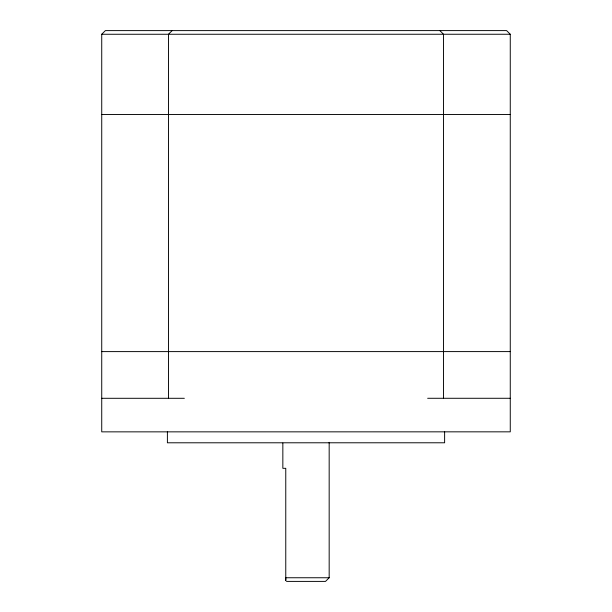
<?xml version="1.0" encoding="UTF-8"?>
<svg xmlns="http://www.w3.org/2000/svg" width="612" height="612" viewBox="0 0 612 612"><rect width="100%" height="100%" fill="white"/><g stroke="black" fill="none" stroke-linecap="round" stroke-linejoin="round"><path stroke-width="0.92" d="M101.722 34.264L105.379 30.615L506.614 30.6L510.263 34.249L510.263 431.835L101.73 431.858L101.73 34.264L510.263 34.249M172.117 30.615L168.468 34.264L168.484 398.297M329.172 442.338L329.172 577.751L325.53 581.4L286.5 581.4M101.722 114.513L510.263 114.498M101.73 351.609L510.278 351.594M101.73 398.297L184.342 398.297M427.658 398.282L510.278 398.282M329.172 577.751L285.766 577.751L285.766 580.673L285.766 468.325L282.843 468.325L282.843 443.073M439.852 30.6L443.501 34.249L443.516 398.282M444.618 431.843L444.618 442.782L167.397 442.797L167.397 431.85"/></g></svg>
